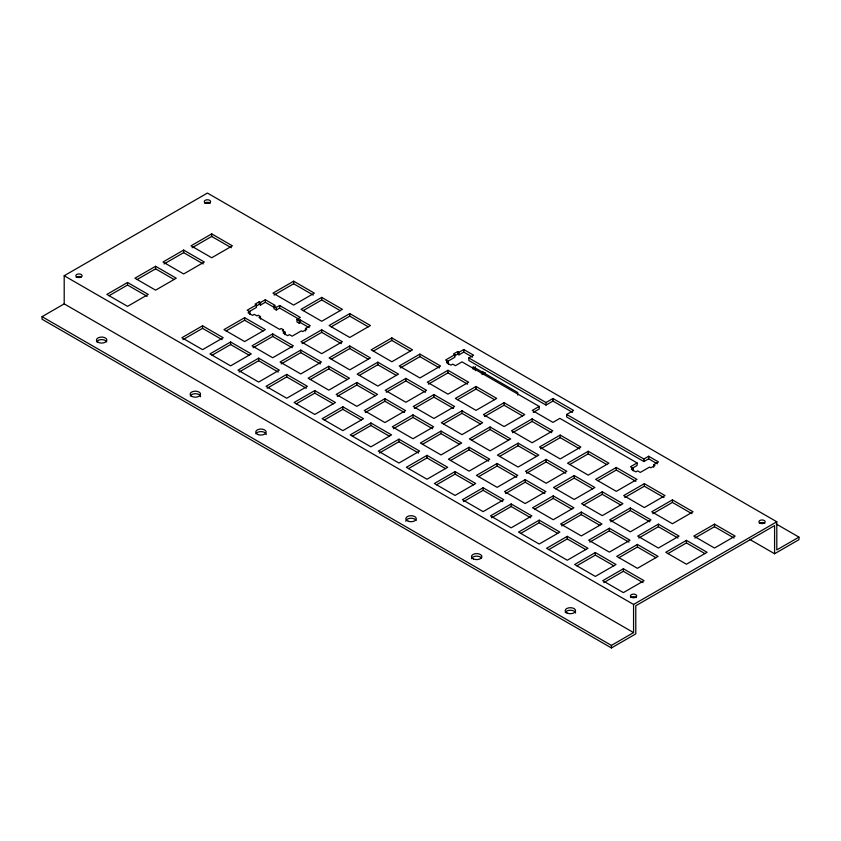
<?xml version="1.0" encoding="UTF-8"?>
<svg xmlns="http://www.w3.org/2000/svg" width="841" height="841" viewBox="0 0 841 841"><rect width="100%" height="100%" fill="white"/><g stroke="black" fill="none" stroke-linecap="round" stroke-linejoin="round"><path stroke-width="1.26" d="M64.2 275.743L633.567 604.469L633.567 632.6L64.2 303.874L64.2 275.743L207.433 193.052L776.8 521.777L776.8 549.909L798.95 537.126L798.95 539.68L774.582 553.746L749.583 539.312M774.582 553.746L774.582 525.614L635.785 605.751L635.785 633.883L611.428 647.948L42.05 319.223L42.05 316.668L64.2 303.874M127.548 282.481L106.87 294.413L127.548 306.345L148.216 294.413L127.548 282.481L127.548 285.036L147.133 296.347M155.596 266.282L134.928 278.213L155.596 290.156L176.274 278.213L155.596 266.282L155.596 268.836L174.098 279.517M183.653 250.082L162.986 262.024L183.653 273.956L204.331 262.024L183.653 250.082L183.653 252.647L203.238 263.948M211.711 233.882L191.033 245.824L211.711 257.756L232.379 245.824L211.711 233.882L211.711 236.447L231.296 247.748M109.046 295.717L127.548 285.036M137.104 279.517L155.596 268.836M164.069 263.948L183.653 252.647M192.126 247.748L211.711 236.447M202.555 325.782L181.887 337.725L202.555 349.656L223.222 337.725L202.555 325.782L202.555 328.347L222.14 339.648M182.97 339.648L202.555 328.347M293.656 281.199L272.989 293.141L293.656 305.073L314.334 293.141L293.656 281.199L293.656 283.753L313.241 295.065M299.217 319.359L279.632 308.058L276.279 309.993L273.956 308.647L273.956 306.092L275.133 305.409L265.314 299.743L260.552 302.497L259.259 301.751L255.117 304.137L256.41 304.884L256.41 307.438L249.209 311.59M256.41 304.884L247.159 310.224L249.851 311.78L249.851 314.334M274.082 295.065L293.656 283.753M256.158 306.092L259.259 304.305L260.552 305.052L265.314 302.297L274.05 307.333M249.851 311.78L248.074 312.799L252.51 315.364L254.276 314.334L256.978 315.89L258.155 315.207L260.479 316.552L260.479 319.107M244.636 317.688L223.969 329.619L244.636 341.562L265.314 329.619L244.636 317.688L244.636 320.242L226.145 330.923M260.479 316.552L258.965 317.435L279.632 329.367L281.157 328.484L283.48 329.83L283.48 332.395M273.956 306.092L276.279 307.428L279.632 305.493L300.311 317.435L296.957 319.37L296.957 321.924L299.28 323.27L300.458 322.587L309.194 327.622M230.613 341.982L209.935 353.924L230.613 365.856L251.28 353.924L230.613 341.982L230.613 344.547L212.111 355.217M321.714 297.399L301.046 309.33L321.714 321.273L342.392 309.33L321.714 297.399L321.714 299.953L340.216 310.634M303.223 310.634L321.714 299.953M272.694 333.888L252.016 345.819L272.694 357.751L293.362 345.819L272.694 333.888L272.694 336.442L253.109 347.754M283.48 329.83L282.303 330.513L284.994 332.069L284.994 334.623M296.957 319.37L299.28 320.715L300.458 320.032L310.276 325.698L305.514 328.453L305.514 331.007M284.994 332.069L283.217 333.089L287.654 335.654L289.42 334.623L292.121 336.179L301.372 330.839L302.665 331.585L306.807 329.199L305.514 328.453M258.671 358.182L237.992 370.114L258.671 382.056L279.338 370.114L258.671 358.182L258.671 360.736L278.245 372.048M239.086 372.048L258.671 360.736M321.714 329.798L301.046 341.73L321.714 353.662L342.392 341.73L321.714 329.798L321.714 332.353L302.129 343.654M349.772 313.598L329.104 325.53L349.772 337.462L370.439 325.53L349.772 313.598L349.772 316.153L331.27 326.834M300.752 350.087L280.074 362.019L300.752 373.951L321.42 362.019L300.752 350.087L300.752 352.642L320.337 363.943M281.167 363.943L300.752 352.642M286.718 374.382L266.05 386.313L286.718 398.245L307.396 386.313L286.718 374.382L286.718 376.936L267.133 388.248M349.772 345.987L329.104 357.93L349.772 369.861L370.439 357.93L349.772 345.987L349.772 348.552L368.263 359.223M331.27 359.223L349.772 348.552M328.799 366.277L308.132 378.219L328.799 390.15L349.478 378.219L328.799 366.277L328.799 368.842L310.308 379.512M391.853 337.893L371.186 349.824L391.853 361.767L412.532 349.824L391.853 337.893L391.853 340.447L410.355 351.128M373.362 351.128L391.853 340.447M314.776 390.581L294.108 402.513L314.776 414.445L335.443 402.513L314.776 390.581L314.776 393.136L296.284 403.817M377.83 362.187L357.152 374.119L377.83 386.061L398.497 374.119L377.83 362.187L377.83 364.742L359.328 375.422M356.857 382.476L336.19 394.418L356.857 406.35L377.535 394.418L356.857 382.476L356.857 385.031L337.273 396.342M419.911 354.093L399.233 366.024L419.911 377.956L440.579 366.024L419.911 354.093L419.911 356.647L400.327 367.959M342.834 406.771L322.156 418.713L342.834 430.645L363.501 418.713L342.834 406.771L342.834 409.336L361.325 420.006M324.332 420.006L342.834 409.336M405.877 378.387L385.21 390.319L405.877 402.261L426.555 390.319L405.877 378.387L405.877 380.941L425.462 392.253M386.292 392.253L405.877 380.941M572.532 412.374L552.947 401.062L546.009 405.068L468.826 360.505L468.826 357.951L473.588 355.196L463.769 349.52L459.007 352.274L457.714 351.527L453.572 353.924L454.865 354.66L454.865 357.225L446.634 361.977M454.865 354.66L445.614 360.011L448.306 361.567L448.306 364.121M454.613 355.88L457.714 354.093L459.007 354.839L463.769 352.085L472.495 357.12M448.306 361.567L446.529 362.587L450.965 365.152L452.731 364.121L455.433 365.677L462.024 361.872L539.218 406.434L539.218 408.989L533.268 412.426M384.915 398.676L364.237 410.608L384.915 422.55L405.583 410.608L384.915 398.676L384.915 401.231L404.5 412.542M365.33 412.542L384.915 401.231M447.969 370.292L427.291 382.224L447.969 394.156L468.637 382.224L447.969 370.292L447.969 372.847L467.554 384.148M428.384 384.148L447.969 372.847M370.892 422.97L350.213 434.902L370.892 446.844L391.559 434.902L370.892 422.97L370.892 425.525L389.383 436.206M352.39 436.206L370.892 425.525M433.935 394.587L413.267 406.518L433.935 418.45L454.613 406.518L433.935 394.587L433.935 397.141L453.52 408.453M414.35 408.453L433.935 397.141M480.894 372.679L483.112 371.396M481.998 374.592L485.32 372.679M412.973 414.876L392.295 426.808L412.973 438.739L433.641 426.808L412.973 414.876L412.973 417.43L393.388 428.742M476.017 386.482L455.349 398.424L476.017 410.355L496.695 398.424L476.017 386.482L476.017 389.047L494.519 399.717M457.525 399.717L476.017 389.047M398.939 439.17L378.271 451.102L398.939 463.044L419.617 451.102L398.939 439.17L398.939 441.725L418.524 453.036M379.354 453.036L398.939 441.725M461.993 410.786L441.315 422.718L461.993 434.65L482.66 422.718L461.993 410.786L461.993 413.341L480.484 424.022M443.491 424.022L461.993 413.341M441.02 431.076L420.353 443.007L441.02 454.939L461.698 443.007L441.02 431.076L441.02 433.63L422.529 444.311M504.074 402.681L483.407 414.613L504.074 426.555L524.752 414.613L504.074 402.681L504.074 405.236L484.49 416.547M426.997 455.37L406.329 467.302L426.997 479.233L447.664 467.302L426.997 455.37L426.997 457.925L445.488 468.605M408.505 468.605L426.997 457.925M490.051 426.976L469.373 438.918L490.051 450.85L510.718 438.918L490.051 426.976L490.051 429.541L471.549 440.211M539.218 406.434L532.279 410.44L552.947 422.371L559.885 418.366L637.079 462.928L637.079 465.494L631.58 468.668M468.826 357.951L546.009 402.513L552.947 398.508L573.625 410.44L566.687 414.445L566.687 416.999L643.87 461.572L648.642 458.818L657.368 463.854M469.078 447.265L448.411 459.207L469.078 471.139L489.756 459.207L469.078 447.265L469.078 449.83L488.663 461.131M450.587 460.5L469.078 449.83M532.132 418.881L511.454 430.813L532.132 442.755L552.8 430.813L532.132 418.881L532.132 421.436L551.717 432.747M512.547 432.747L532.132 421.436M455.055 471.57L434.377 483.501L455.055 495.433L475.722 483.501L455.055 471.57L455.055 474.124L473.546 484.805M436.553 484.805L455.055 474.124M518.098 443.175L497.43 455.107L518.098 467.049L538.776 455.107L518.098 443.175L518.098 445.73L536.6 456.411M499.607 456.411L518.098 445.73M497.136 463.465L476.458 475.396L497.136 487.338L517.804 475.396L497.136 463.465L497.136 466.019L516.721 477.331M478.634 476.7L497.136 466.019M560.19 435.081L539.512 447.013L560.19 458.944L580.858 447.013L560.19 435.081L560.19 437.635L579.775 448.947M540.605 448.947L560.19 437.635M483.112 487.759L462.434 499.701L483.112 511.633L503.78 499.701L483.112 487.759L483.112 490.324L502.687 501.625M463.528 501.625L483.112 490.324M546.156 459.375L525.488 471.307L546.156 483.249L566.834 471.307L546.156 459.375L546.156 461.93L565.741 473.241M526.571 473.241L546.156 461.93M525.194 479.664L504.516 491.596L525.194 503.538L545.862 491.596L525.194 479.664L525.194 482.219L505.609 493.53M588.237 451.27L567.57 463.212L588.237 475.144L608.916 463.212L588.237 451.27L588.237 453.835L569.746 464.516M511.16 503.959L490.492 515.89L511.16 527.833L531.838 515.89L511.16 503.959L511.16 506.513L491.575 517.825M574.214 475.575L553.536 487.507L574.214 499.438L594.881 487.507L574.214 475.575L574.214 478.13L555.712 488.81M553.241 495.864L532.574 507.796L553.241 519.727L573.919 507.796L553.241 495.864L553.241 498.419L571.743 509.099M534.75 509.099L553.241 498.419M616.295 467.47L595.628 479.412L616.295 491.344L636.963 479.412L616.295 467.47L616.295 470.035L635.88 481.336M597.804 480.705L616.295 470.035M637.079 462.928L630.477 466.744L633.178 468.3L633.178 470.855M566.687 414.445L643.87 459.007L648.642 456.253L658.461 461.93L653.688 464.684L653.688 467.239M539.218 520.159L518.55 532.09L539.218 544.032L559.885 532.09L539.218 520.159L539.218 522.713L520.726 533.394M633.178 468.3L631.402 469.32L635.828 471.885L637.604 470.855L640.295 472.411L649.557 467.07L650.85 467.817L654.981 465.43L653.688 464.684M602.272 491.764L581.594 503.706L602.272 515.638L622.939 503.706L602.272 491.764L602.272 494.329L583.77 505.01M581.299 512.053L560.632 523.996L581.299 535.927L601.977 523.996L581.299 512.053L581.299 514.618L561.714 525.919M644.353 483.67L623.675 495.601L644.353 507.543L665.021 495.601L644.353 483.67L644.353 486.224L624.768 497.536M567.276 536.358L546.597 548.29L567.276 560.222L587.943 548.29L567.276 536.358L567.276 538.913L548.774 549.593M630.319 507.964L609.651 519.906L630.319 531.838L650.997 519.906L630.319 507.964L630.319 510.529L610.734 521.83M609.357 528.253L588.679 540.195L609.357 552.127L630.025 540.195L609.357 528.253L609.357 530.818L589.772 542.119M672.411 499.869L651.733 511.801L672.411 523.733L693.079 511.801L672.411 499.869L672.411 502.424L652.826 513.735M595.333 552.548L574.655 564.49L595.333 576.421L616.001 564.49L595.333 552.548L595.333 555.113L576.831 565.793M658.377 524.164L637.709 536.095L658.377 548.038L679.055 536.095L658.377 524.164L658.377 526.718L677.962 538.03M638.792 538.03L658.377 526.718M637.415 544.453L616.737 556.385L637.415 568.327L658.082 556.385L637.415 544.453L637.415 547.007L618.913 557.688M623.381 568.747L602.713 580.689L623.381 592.621L644.059 580.689L623.381 568.747L623.381 571.312L642.966 582.613M603.796 582.613L623.381 571.312M686.435 540.364L665.757 552.295L686.435 564.227L707.102 552.295L686.435 540.364L686.435 542.918L667.933 553.599M714.493 524.164L693.814 536.095L714.493 548.038L735.16 536.095L714.493 524.164L714.493 526.718L734.077 538.03M694.908 538.03L714.493 526.718M633.567 604.469L776.8 521.777M42.05 316.668L611.428 645.394L633.567 632.6M776.222 523.996L798.95 537.126M349.772 316.153L368.263 326.834M419.911 356.647L439.496 367.959M504.074 405.236L522.576 415.917M588.237 453.835L606.739 464.516M644.353 486.224L663.938 497.536M672.411 502.424L691.985 513.735M321.714 332.353L341.299 343.654M377.83 364.742L396.321 375.422M490.051 429.541L508.542 440.211M574.214 478.13L592.705 488.81M602.272 494.329L620.763 505.01M630.319 510.529L649.904 521.83M686.435 542.918L704.926 553.599M244.636 320.242L263.138 330.923M272.694 336.442L292.279 347.754M328.799 368.842L347.301 379.512M356.857 385.031L375.359 395.712M412.973 417.43L432.558 428.742M441.02 433.63L459.522 444.311M525.194 482.219L544.779 493.53M581.299 514.618L599.801 525.299M609.357 530.818L628.942 542.119M637.415 547.007L655.906 557.688M230.613 344.547L249.104 355.217M286.718 376.936L306.303 388.248M314.776 393.136L333.267 403.817M511.16 506.513L530.745 517.825M539.218 522.713L557.709 533.394M567.276 538.913L585.767 549.593M595.333 555.113L613.825 565.793M648.642 456.253L648.642 458.818M643.87 459.007L643.87 461.572M611.428 645.394L611.428 647.948M552.947 398.508L552.947 401.062M546.009 402.513L546.009 405.068M517.73 395.091L517.73 392.495L473.136 366.75L473.136 369.346M475.354 366.771L475.354 370.671M463.769 349.52L463.769 352.085M459.007 352.274L459.007 354.839M457.714 351.527L457.714 354.093M300.458 320.032L300.458 322.587M299.28 320.715L299.28 323.27M279.632 305.493L279.632 308.058M276.279 307.428L276.279 309.993M265.314 299.743L265.314 302.297M260.552 302.497L260.552 305.052M259.259 301.751L259.259 304.305M759.318 523.428A3.133 1.808 0 0 1 764.753 523.428M630.855 597.594A3.133 1.808 0 0 1 636.28 597.594M76.247 277.393A3.133 1.808 0 0 1 81.178 277.025M204.72 203.228A3.133 1.808 0 0 1 210.145 203.228M96.599 341.856A5.225 3.017 0 0 1 101.645 339.617A5.225 3.017 0 0 1 106.691 341.856M190.308 395.953A5.225 3.017 0 0 1 196.027 393.746A5.225 3.017 0 0 1 200.568 396.731M255.916 433.83A5.225 3.017 0 0 1 261.635 431.622A5.225 3.017 0 0 1 266.176 434.608M405.825 521.262A5.225 3.017 0 0 1 410.366 518.277A5.225 3.017 0 0 1 416.095 520.484M471.528 558.697A5.225 3.017 0 0 1 476.132 556.164A5.225 3.017 0 0 1 481.557 558.077M565.247 612.69A5.225 3.017 0 0 1 570.661 610.24A5.225 3.017 0 0 1 575.58 613.026M631.36 597.226A3.133 1.808 0 0 0 636.595 596.416A3.133 1.808 0 0 0 632.758 594.198A3.133 1.808 0 0 0 631.36 597.226M77.404 277.309A3.133 1.808 0 0 0 82.092 275.743A3.133 1.808 0 0 0 77.404 274.177A3.133 1.808 0 0 0 77.404 277.309M205.215 202.86A3.133 1.808 0 0 0 210.45 202.05A3.133 1.808 0 0 0 206.613 199.832A3.133 1.808 0 0 0 205.215 202.86M759.822 523.06A3.133 1.808 0 0 0 765.058 522.24A3.133 1.808 0 0 0 761.221 520.032A3.133 1.808 0 0 0 759.822 523.06M97.955 342.203A5.225 3.017 0 0 0 106.691 340.857A5.225 3.017 0 0 0 100.289 337.167A5.225 3.017 0 0 0 97.955 342.203M191.653 396.311A5.225 3.017 0 0 0 200.389 394.955A5.225 3.017 0 0 0 193.998 391.265A5.225 3.017 0 0 0 191.653 396.311M566.971 612.984A5.225 3.017 0 0 0 575.507 611.249A5.225 3.017 0 0 0 568.642 607.854A5.225 3.017 0 0 0 566.971 612.984M473.409 558.95A5.225 3.017 0 0 0 481.84 557.068A5.225 3.017 0 0 0 474.808 553.788A5.225 3.017 0 0 0 473.409 558.95M408.442 521.315A5.225 3.017 0 0 0 416.274 518.708A5.225 3.017 0 0 0 408.442 516.101A5.225 3.017 0 0 0 408.442 521.315M258.345 434.66A5.225 3.017 0 0 0 266.176 432.053A5.225 3.017 0 0 0 258.345 429.446A5.225 3.017 0 0 0 258.345 434.66"/></g></svg>
